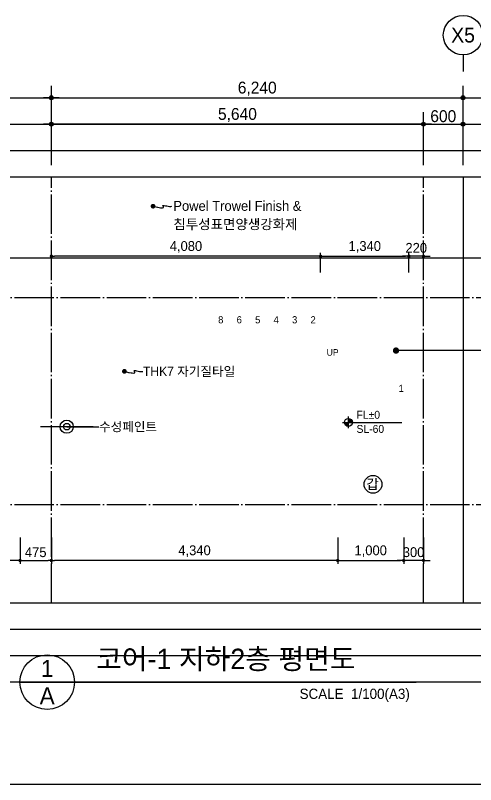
# Model space of a CAD drawing. Header units: millimetres. Extents: x 252711992 to 505989238, y 504776675 to 1009617600.
# Drawn here: x 252718370 to 252725345, y 504818337 to 504830007 of the extents above; entities that cross this region are included whole.
import ezdxf
from ezdxf.enums import TextEntityAlignment as Align
from ezdxf.xclip import XClip

# ---------------------------------------------------------------- set-up
doc = ezdxf.new("R2010")
doc.units = ezdxf.units.MM
doc.header["$XCLIPFRAME"] = 0
doc.linetypes.add('CEN', pattern=[35, 30, -2, 1, -2])
for name, color, linetype in [('$ZCDB_AUDIT_GENERATED_600D18', 7, 'Continuous'), ('0KD DIM', 7, 'Continuous'), ('4A.TEC CEN', 1, 'CEN'), ('4A.TEC TEXT', 7, 'Continuous'), ('4A.TEC TEXT 1', 3, 'Continuous'), ('4A.TEC TEXT 2', 3, 'Continuous'), ('4A.TEC 심볼', 7, 'Continuous'), ('CEN', 1, 'CEN'), ('LEV', 7, 'Continuous'), ('TEXT', 7, 'Continuous'), ('㈜SE&C TEXT', 7, 'Continuous')]:
    doc.layers.add(name, color=color, linetype=linetype)
doc.layers.add('DEFPOINT', color=135, linetype='Continuous', plot=False)
doc.styles.add('GHS', font='malgun.ttf')
doc.styles.add('나눔고딕', font='')
doc.styles.add('돋움', font='')
doc.styles.add('돋음체', font='')
doc.styles.add('울릉도L', font='')
doc.styles.get('나눔고딕').set_extended_font_data('Dotum')
doc.styles.get('돋움').set_extended_font_data('Dotum')
doc.styles.get('돋음체').set_extended_font_data('Dotum')
doc.styles.get('울릉도L').set_extended_font_data('Dotum')
doc.dimstyles.new('DIM_600(외부치수)', dxfattribs={"dimscale": 400, "dimtxt": 3.3, "dimasz": 1, "dimexe": 2, "dimexo": 2, "dimgap": 1, "dimtad": 1, "dimdec": 0, "dimdsep": 46, "dimlunit": 6, "dimtxsty": '나눔고딕', "dimblk1": 'DIMDOT', "dimblk2": 'DIMDOT', "dimsah": 1, "dimcen": 2.5, "dimdle": 1.5, "dimclrd": 8, "dimclre": 8, "dimclrt": 3, "dimadec": 0, "dimazin": 0, "dimtfac": 1, "dimtdec": 0, "dimtix": 1, "dimtmove": 2, "dimatfit": 3, "dimldrblk": 'DIMDOT', "dimfxl": 1, "dimtvp": 1, "dimtolj": 1, "dimtzin": 0, "dimarcsym": 0})
doc.dimstyles.new('DIM_80(외부치수)', dxfattribs={"dimscale": 40, "dimtxt": 3.3, "dimasz": 1, "dimexe": 2, "dimexo": 2, "dimgap": 1, "dimtad": 1, "dimdec": 0, "dimdsep": 46, "dimlunit": 6, "dimtxsty": '돋움', "dimblk1": 'DIMDOT', "dimblk2": 'DIMDOT', "dimsah": 1, "dimcen": 2.5, "dimdle": 1.5, "dimclrd": 1, "dimclre": 7, "dimclrt": 2, "dimadec": 0, "dimazin": 0, "dimtfac": 1, "dimtdec": 0, "dimtix": 1, "dimtmove": 2, "dimatfit": 3, "dimldrblk": 'DIMDOT', "dimfxl": 1, "dimtvp": 1, "dimtolj": 1, "dimtzin": 0, "dimarcsym": 0})
doc.dimstyles.new('KD DIM 1', dxfattribs={"dimscale": 50, "dimtxt": 3, "dimasz": 1, "dimexe": 1, "dimexo": 1, "dimgap": 1, "dimtad": 1, "dimdec": 0, "dimzin": 0, "dimdsep": 46, "dimlunit": 6, "dimtxsty": '돋음체', "dimblk": 'DOT', "dimcen": 3, "dimdle": 1, "dimclrd": 256, "dimclre": 256, "dimclrt": 3, "dimazin": 0, "dimtfac": 1, "dimtdec": 0, "dimtix": 1, "dimtmove": 2, "dimatfit": 3, "dimldrblk": 'OBLIQUE', "dimfxl": 1, "dimtvp": 0.8333, "dimtolj": 1, "dimtzin": 0, "dimarcsym": 0})

# ---------------------------------------------------------------- blocks, each defined once
blk = doc.blocks.new('DIMDOT')
at = {"color": 0}
blk.add_line((-2, 0), (2, 0), dxfattribs=at)
for radius in [0.5, 0.25]:
    blk.add_circle((0, 0), radius, dxfattribs=at)
blk = doc.blocks.new('*D83')
at = {"layer": '$ZCDB_AUDIT_GENERATED_600D18', "color": 8, "lineweight": -2, "transparency": 16777216}
for p, q in [((252718915, 504827737), (252718915, 504828937)), ((252725155, 504827737), (252725155, 504828937)), ((252718975, 504828757), (252725095, 504828757))]:
    blk.add_line(p, q, dxfattribs=at)
at = {"layer": 'Defpoints', "color": 0, "transparency": 16777216}
for p in [(252725155, 504828757), (252718915, 504827557), (252725155, 504827557, 0)]:
    blk.add_point(p, dxfattribs=at)
at = {"layer": '$ZCDB_AUDIT_GENERATED_600D18', "color": 8, "lineweight": -2, "transparency": 16777216, "xscale": 60, "yscale": 60, "zscale": 60, "rotation": 180}
blk.add_blockref('DIMDOT', (252718915, 504828757), dxfattribs=at)
at = {"layer": '$ZCDB_AUDIT_GENERATED_600D18', "color": 8, "lineweight": -2, "transparency": 16777216, "xscale": 60, "yscale": 60, "zscale": 60}
blk.add_blockref('DIMDOT', (252725155, 504828757), dxfattribs=at)
at = {"layer": '$ZCDB_AUDIT_GENERATED_600D18', "color": 3, "transparency": 16777216, "insert": (252722035, 504828895), "char_height": 180, "attachment_point": 5, "style": '나눔고딕'}
blk.add_mtext('\\A1;6,240', dxfattribs=at)
blk = doc.blocks.new('*D84')
at = {"layer": '$ZCDB_AUDIT_GENERATED_600D18', "color": 8, "lineweight": -2, "transparency": 16777216}
for p, q in [((252724555, 504827737, 0), (252724555, 504828537, 0)), ((252725155, 504827737, 0), (252725155, 504828537, 0)), ((252724615, 504828357, 0), (252725095, 504828357, 0))]:
    blk.add_line(p, q, dxfattribs=at)
at = {"layer": 'Defpoints', "color": 0, "transparency": 16777216}
for p in [(252725155, 504828357, 0), (252724555, 504827557, 3428), (252725155, 504827557, 4431)]:
    blk.add_point(p, dxfattribs=at)
at = {"layer": '$ZCDB_AUDIT_GENERATED_600D18', "color": 8, "lineweight": -2, "transparency": 16777216, "xscale": 60, "yscale": 60, "zscale": 60, "rotation": 180}
blk.add_blockref('DIMDOT', (252724555, 504828357, 0), dxfattribs=at)
at = {"layer": '$ZCDB_AUDIT_GENERATED_600D18', "color": 8, "lineweight": -2, "transparency": 16777216, "xscale": 60, "yscale": 60, "zscale": 60}
blk.add_blockref('DIMDOT', (252725155, 504828357, 0), dxfattribs=at)
at = {"layer": '$ZCDB_AUDIT_GENERATED_600D18', "color": 3, "transparency": 16777216, "insert": (252724855, 504828477, 0), "char_height": 180, "attachment_point": 5, "style": '나눔고딕'}
blk.add_mtext('\\A1;600', dxfattribs=at)
blk = doc.blocks.new('ccs122')
at = {"layer": '4A.TEC 심볼'}
blk.add_line((0, 8), (0, 3), dxfattribs=at)
blk.add_circle((0, 14), 6, dxfattribs=at)
at = {"layer": '4A.TEC TEXT 2', "color": 3, "style": 'GHS'}
blk.add_attdef('NO', text='', height=4.5, dxfattribs=at).set_placement((-0.01, 14.02), align=Align.MIDDLE_CENTER)
blk = doc.blocks.new('*D85')
at = {"layer": '$ZCDB_AUDIT_GENERATED_600D18', "color": 8, "lineweight": -2, "transparency": 16777216}
for p, q in [((252718915, 504827737, 0), (252718915, 504828537, 0)), ((252724555, 504827737, 0), (252724555, 504828537, 0)), ((252724495, 504828357, 0), (252718975, 504828357, 0))]:
    blk.add_line(p, q, dxfattribs=at)
at = {"layer": 'Defpoints', "color": 0, "transparency": 16777216}
for p in [(252718915, 504828357, 0), (252718915, 504827557), (252724555, 504827557, -47000)]:
    blk.add_point(p, dxfattribs=at)
at = {"layer": '$ZCDB_AUDIT_GENERATED_600D18', "color": 8, "lineweight": -2, "transparency": 16777216, "xscale": 60, "yscale": 60, "zscale": 60, "rotation": 180}
blk.add_blockref('DIMDOT', (252718915, 504828357, 0), dxfattribs=at)
at = {"layer": '$ZCDB_AUDIT_GENERATED_600D18', "color": 8, "lineweight": -2, "transparency": 16777216, "xscale": 60, "yscale": 60, "zscale": 60}
blk.add_blockref('DIMDOT', (252724555, 504828357, 0), dxfattribs=at)
at = {"layer": '$ZCDB_AUDIT_GENERATED_600D18', "color": 3, "transparency": 16777216, "insert": (252721735, 504828495, 0), "char_height": 180, "attachment_point": 5, "style": '나눔고딕'}
blk.add_mtext('\\A1;5,640', dxfattribs=at)
blk = doc.blocks.new('dwgFD3B')
at = {"layer": '4A.TEC CEN', "color": 250, "ltscale": 500}
blk.add_line((49194.51, -103936.83, -3333.33), (358000, -103936.83, -3333.33), dxfattribs=at)
at = {"layer": '4A.TEC CEN', "color": 250, "ltscale": 500, "elevation": -3333.33}
blk.add_lwpolyline([(208807.63, -39163.16), (208807.63, -267000)], dxfattribs=at)
blk = doc.blocks.new('A$C3A5201BD')
at = {"layer": 'LEV'}
h = blk.add_hatch(color=256, dxfattribs=at)
h.paths.add_polyline_path([(200, 200), (335, 200, 0.414214), (200, 335)])
h.paths.add_polyline_path([(200, 65), (200, 200), (65, 200, 0.414214)])
at = {"layer": 'LEV', "color": 7}
for p, q in [((200, 0), (200, 400)), ((0, 200), (2007, 200)), ((0, 200), (400, 200))]:
    blk.add_line(p, q, dxfattribs=at)
blk.add_circle((200, 200), 135, dxfattribs=at)
blk = doc.blocks.new('sa987w')
at = {"layer": 'CEN'}
blk.add_lwpolyline([(-193684, 4338697), (-193578, 4338673), (-193508, 4338662), (-193468, 4338661), (-193450, 4338667), (-193447, 4338679), (-193453, 4338692), (-193460, 4338704), (-193462, 4338713), (-193452, 4338716), (-193432, 4338714), (-193405, 4338709), (-193373, 4338703), (-193340, 4338697), (-193309, 4338693), (-193281, 4338692), (-193261, 4338697)], dxfattribs=at)
at = {"layer": '㈜SE&C TEXT', "color": 1, "const_width": 53.8}
blk.add_lwpolyline([(-193711, 4338697, -1), (-193657, 4338697, -1)], format="xyb", close=True, dxfattribs=at)
at = {"layer": '4A.TEC TEXT', "style": '돋움'}
for s, p in [('Powel Trowel Finish &', (-193223, 4338704)), ('침투성표면양생강화제', (-193223, 4338287))]:
    blk.add_text(s, height=225, dxfattribs=at).set_placement(p, align=Align.MIDDLE_LEFT)
blk = doc.blocks.new('A$C12ed4f0f')
at = {"layer": 'CEN'}
blk.add_lwpolyline([(36, 118), (107, 101), (153, 94), (180, 93), (192, 98), (193, 105), (189, 114), (185, 122), (184, 128), (191, 130), (204, 129), (222, 126), (243, 122), (265, 118), (286, 115), (304, 114), (318, 118)], dxfattribs=at)
at = {"layer": '㈜SE&C TEXT', "color": 1, "const_width": 35.9}
blk.add_lwpolyline([(18, 118, -1), (54, 118, -1)], format="xyb", close=True, dxfattribs=at)
at = {"layer": '4A.TEC TEXT', "style": '돋움'}
blk.add_text('THK7 자기질타일', height=140, dxfattribs=at).set_placement((318, 118), align=Align.MIDDLE_LEFT)
blk = doc.blocks.new('_Dot')
at = {"color": 0, "linetype": 'ByBlock', "lineweight": -2}
blk.add_line((-0.5, 0), (-1, 0), dxfattribs=at)
at = {"color": 0, "linetype": 'ByBlock', "const_width": 0.5}
blk.add_lwpolyline([(-0.25, 0, 1), (0.25, 0, 1)], format="xyb", close=True, dxfattribs=at)
blk = doc.blocks.new('*D538')
at = {"layer": '0KD DIM', "lineweight": -2, "transparency": 16777216}
for p, q in [((252718915, 504822088), (252718915, 504821688)), ((252723255, 504822088), (252723255, 504821688)), ((252723205, 504821738), (252718965, 504821738))]:
    blk.add_line(p, q, dxfattribs=at)
at = {"layer": 'Defpoints', "color": 0, "transparency": 16777216}
for p in [(252718915, 504822138, 0), (252723255, 504822138), (252718915, 504821738)]:
    blk.add_point(p, dxfattribs=at)
at = {"layer": '0KD DIM', "lineweight": -2, "transparency": 16777216, "xscale": 50, "yscale": 50, "zscale": 50, "rotation": 180}
blk.add_blockref('_Dot', (252718915, 504821738), dxfattribs=at)
at = {"layer": '0KD DIM', "lineweight": -2, "transparency": 16777216, "xscale": 50, "yscale": 50, "zscale": 50}
blk.add_blockref('_Dot', (252723255, 504821738), dxfattribs=at)
at = {"layer": '0KD DIM', "color": 3, "transparency": 16777216, "insert": (252721085, 504821878), "char_height": 150, "attachment_point": 5, "style": '돋음체'}
blk.add_mtext('\\A1;4,340', dxfattribs=at)
blk = doc.blocks.new('_OBLIQUE')
at = {"color": 0, "linetype": 'ByBlock'}
blk.add_line((-0.5, -0.5), (0.5, 0.5), dxfattribs=at)
blk = doc.blocks.new('*D539')
at = {"layer": '0KD DIM', "lineweight": -2, "transparency": 16777216}
for p, q in [((252723255, 504822088), (252723255, 504821688)), ((252724255, 504822088), (252724255, 504821688)), ((252723305, 504821738), (252724205, 504821738))]:
    blk.add_line(p, q, dxfattribs=at)
at = {"layer": 'Defpoints', "color": 0, "transparency": 16777216}
for p in [(252723255, 504822138), (252724255, 504822138), (252724255, 504821738)]:
    blk.add_point(p, dxfattribs=at)
at = {"layer": '0KD DIM', "lineweight": -2, "transparency": 16777216, "xscale": 50, "yscale": 50, "zscale": 50, "rotation": 180}
blk.add_blockref('_Dot', (252723255, 504821738), dxfattribs=at)
at = {"layer": '0KD DIM', "lineweight": -2, "transparency": 16777216, "xscale": 50, "yscale": 50, "zscale": 50}
blk.add_blockref('_Dot', (252724255, 504821738), dxfattribs=at)
at = {"layer": '0KD DIM', "color": 3, "transparency": 16777216, "insert": (252723755, 504821878), "char_height": 150, "attachment_point": 5, "style": '돋음체'}
blk.add_mtext('\\A1;1,000', dxfattribs=at)
blk = doc.blocks.new('*D540')
at = {"layer": '0KD DIM', "lineweight": -2, "transparency": 16777216}
for p, q in [((252724255, 504822088), (252724255, 504821688)), ((252724555, 504822088), (252724555, 504821688)), ((252724205, 504821738), (252724155, 504821738)), ((252724555, 504821738), (252724255, 504821738)), ((252724605, 504821738), (252724655, 504821738))]:
    blk.add_line(p, q, dxfattribs=at)
at = {"layer": 'Defpoints', "color": 0, "transparency": 16777216}
for p in [(252724255, 504822138), (252724555, 504822138), (252724255, 504821738)]:
    blk.add_point(p, dxfattribs=at)
at = {"layer": '0KD DIM', "lineweight": -2, "transparency": 16777216, "xscale": 50, "yscale": 50, "zscale": 50}
blk.add_blockref('_Dot', (252724255, 504821738), dxfattribs=at)
at = {"layer": '0KD DIM', "lineweight": -2, "transparency": 16777216, "xscale": 50, "yscale": 50, "zscale": 50, "rotation": 180}
blk.add_blockref('_Dot', (252724555, 504821738), dxfattribs=at)
at = {"layer": '0KD DIM', "color": 3, "transparency": 16777216, "insert": (252724405, 504821863), "char_height": 150, "attachment_point": 5, "style": '돋음체'}
blk.add_mtext('\\A1;300', dxfattribs=at)
blk = doc.blocks.new('*D541')
at = {"layer": '0KD DIM', "lineweight": -2, "transparency": 16777216}
for p, q in [((252718440, 504822088), (252718440, 504821688)), ((252718915, 504822088), (252718915, 504821688)), ((252718490, 504821738), (252718865, 504821738))]:
    blk.add_line(p, q, dxfattribs=at)
at = {"layer": 'Defpoints', "color": 0, "transparency": 16777216}
for p in [(252718440, 504822138, 0), (252718915, 504822138, 0), (252718915, 504821738)]:
    blk.add_point(p, dxfattribs=at)
at = {"layer": '0KD DIM', "lineweight": -2, "transparency": 16777216, "xscale": 50, "yscale": 50, "zscale": 50, "rotation": 180}
blk.add_blockref('_Dot', (252718440, 504821738), dxfattribs=at)
at = {"layer": '0KD DIM', "lineweight": -2, "transparency": 16777216, "xscale": 50, "yscale": 50, "zscale": 50}
blk.add_blockref('_Dot', (252718915, 504821738), dxfattribs=at)
at = {"layer": '0KD DIM', "color": 3, "transparency": 16777216, "insert": (252718678, 504821863), "char_height": 150, "attachment_point": 5, "style": '돋음체'}
blk.add_mtext('\\A1;475', dxfattribs=at)
blk = doc.blocks.new('*D542')
at = {"layer": '0KD DIM', "lineweight": -2, "transparency": 16777216}
for p, q in [((252717740, 504822088), (252717740, 504821688)), ((252718440, 504822088), (252718440, 504821688)), ((252718390, 504821738), (252717790, 504821738))]:
    blk.add_line(p, q, dxfattribs=at)
at = {"layer": 'Defpoints', "color": 0, "transparency": 16777216}
for p in [(252717740, 504822138, 0), (252718440, 504822138, 0), (252717740, 504821738)]:
    blk.add_point(p, dxfattribs=at)
at = {"layer": '0KD DIM', "lineweight": -2, "transparency": 16777216, "xscale": 50, "yscale": 50, "zscale": 50, "rotation": 180}
blk.add_blockref('_Dot', (252717740, 504821738), dxfattribs=at)
at = {"layer": '0KD DIM', "lineweight": -2, "transparency": 16777216, "xscale": 50, "yscale": 50, "zscale": 50}
blk.add_blockref('_Dot', (252718440, 504821738), dxfattribs=at)
at = {"layer": '0KD DIM', "color": 3, "transparency": 16777216, "insert": (252718090, 504821863), "char_height": 150, "attachment_point": 5, "style": '돋음체'}
blk.add_mtext('\\A1;700', dxfattribs=at)
blk = doc.blocks.new('*D1174')
at = {"layer": '0KD DIM', "lineweight": -2, "transparency": 16777216}
for p, q in [((252718915, 504826104), (252718915, 504826404)), ((252722995, 504826104), (252722995, 504826404)), ((252722945, 504826354), (252718965, 504826354))]:
    blk.add_line(p, q, dxfattribs=at)
at = {"layer": 'Defpoints', "color": 0, "transparency": 16777216}
for p in [(252718915, 504826354), (252718915, 504826054, 0), (252722995, 504826054)]:
    blk.add_point(p, dxfattribs=at)
at = {"layer": '0KD DIM', "lineweight": -2, "transparency": 16777216, "xscale": 50, "yscale": 50, "zscale": 50, "rotation": 180}
blk.add_blockref('_Dot', (252718915, 504826354), dxfattribs=at)
at = {"layer": '0KD DIM', "lineweight": -2, "transparency": 16777216, "xscale": 50, "yscale": 50, "zscale": 50}
blk.add_blockref('_Dot', (252722995, 504826354), dxfattribs=at)
at = {"layer": '0KD DIM', "color": 3, "transparency": 16777216, "insert": (252720955, 504826494), "char_height": 150, "attachment_point": 5, "style": '돋음체'}
blk.add_mtext('\\A1;4,080', dxfattribs=at)
blk = doc.blocks.new('*D1175')
at = {"layer": '0KD DIM', "lineweight": -2, "transparency": 16777216}
for p, q in [((252722995, 504826104), (252722995, 504826404)), ((252724335, 504826104), (252724335, 504826404)), ((252723045, 504826354), (252724285, 504826354))]:
    blk.add_line(p, q, dxfattribs=at)
at = {"layer": 'Defpoints', "color": 0, "transparency": 16777216}
for p in [(252724335, 504826354), (252722995, 504826054), (252724335, 504826054)]:
    blk.add_point(p, dxfattribs=at)
at = {"layer": '0KD DIM', "lineweight": -2, "transparency": 16777216, "xscale": 50, "yscale": 50, "zscale": 50, "rotation": 180}
blk.add_blockref('_Dot', (252722995, 504826354), dxfattribs=at)
at = {"layer": '0KD DIM', "lineweight": -2, "transparency": 16777216, "xscale": 50, "yscale": 50, "zscale": 50}
blk.add_blockref('_Dot', (252724335, 504826354), dxfattribs=at)
at = {"layer": '0KD DIM', "color": 3, "transparency": 16777216, "insert": (252723665, 504826494), "char_height": 150, "attachment_point": 5, "style": '돋음체'}
blk.add_mtext('\\A1;1,340', dxfattribs=at)
blk = doc.blocks.new('*D1176')
at = {"layer": '0KD DIM', "lineweight": -2, "transparency": 16777216}
for p, q in [((252724335, 504826104), (252724335, 504826404)), ((252724555, 504826104), (252724555, 504826404)), ((252724285, 504826354), (252724235, 504826354)), ((252724555, 504826354), (252724335, 504826354)), ((252724605, 504826354), (252724655, 504826354))]:
    blk.add_line(p, q, dxfattribs=at)
at = {"layer": 'Defpoints', "color": 0, "transparency": 16777216}
for p in [(252724335, 504826354), (252724335, 504826054), (252724555, 504826054)]:
    blk.add_point(p, dxfattribs=at)
at = {"layer": '0KD DIM', "lineweight": -2, "transparency": 16777216, "xscale": 50, "yscale": 50, "zscale": 50}
blk.add_blockref('_Dot', (252724335, 504826354), dxfattribs=at)
at = {"layer": '0KD DIM', "lineweight": -2, "transparency": 16777216, "xscale": 50, "yscale": 50, "zscale": 50, "rotation": 180}
blk.add_blockref('_Dot', (252724555, 504826354), dxfattribs=at)
at = {"layer": '0KD DIM', "color": 3, "transparency": 16777216, "insert": (252724445, 504826479), "char_height": 150, "attachment_point": 5, "style": '돋음체'}
blk.add_mtext('\\A1;220', dxfattribs=at)
blk = doc.blocks.new('A$C3bbbb777')
at = {"layer": '4A.TEC TEXT', "style": '돋움'}
blk.add_text('수성페인트', height=140, dxfattribs=at).set_placement((491, 110), align=Align.MIDDLE_LEFT)
at = {"layer": '㈜SE&C TEXT', "color": 1}
blk.add_leader([(0, 110, 0), (488, 110)], dimstyle='DIM_80(외부치수)', override={"dimasz": 5, "dimtad": 0}, dxfattribs=at)

msp = doc.modelspace()

# ---------------------------------------------------------------- linework, layer by layer
at = {"layer": '4A.TEC CEN', "ltscale": 20}
for p, q in [((252718915.3, 504821092.16), (252718915.3, 504827557.16)), ((252724555.3, 504821092.16), (252724555.3, 504827557.16)), ((252715554.04, 504825728.18), (252727329.04, 504825728.18)), ((252715554.04, 504822588.18), (252727329.04, 504822588.18))]:
    msp.add_line(p, q, dxfattribs=at)
at = {"layer": '4A.TEC 심볼'}
msp.add_line((252718437.72, 504819892.16, 3333.33), (252724445.36, 504819892.16, 3333.33), dxfattribs=at)
for centre, radius in [((252723790.21, 504822893.15), 134.66), ((252718851.72, 504819892.16, 3333.33), 414)]:
    msp.add_circle(centre, radius, dxfattribs=at)
at = {"layer": 'DEFPOINT'}
msp.add_line((252748191.54, 504818337.29, 3333.33), (252711991.54, 504818337.29, 3333.33), dxfattribs=at)
at = {"layer": 'DEFPOINT', "elevation": 3333.33}
for points in [[(252714354.04, 504828757.16), (252728529.04, 504828757.16), (252728529.04, 504819892.16), (252714354.04, 504819892.16)], [(252714754.04, 504828357.16), (252728129.04, 504828357.16), (252728129.04, 504820292.16), (252714754.04, 504820292.16)], [(252715154.04, 504827957.16), (252727729.04, 504827957.16), (252727729.04, 504820692.16), (252715154.04, 504820692.16)], [(252715554.04, 504827557.16), (252727329.04, 504827557.16), (252727329.04, 504821092.16), (252715554.04, 504821092.16)]]:
    msp.add_lwpolyline(points, close=True, dxfattribs=at)
at = {"layer": 'TEXT'}
msp.add_line((252725559.09, 504824922.01), (252724138.6, 504824922.01), dxfattribs=at)
at = {"layer": 'TEXT', "const_width": 47.82}
msp.add_lwpolyline([(252724138.6, 504824945.92, -1), (252724138.6, 504824898.1, -1)], format="xyb", close=True, dxfattribs=at)

# ---------------------------------------------------------------- block references
ref = msp.add_blockref('dwgFD3B', (252516347.67, 504930265.01, -1666.22))
XClip(ref).set_block_clipping_path([(199206.3709577918, -109172.850899756), (210981.3709591925, -102707.850900948)])
for name, p in [('A$C12ed4f0f', (252719985.68, 504824488.66)), ('A$C3bbbb777', (252719147.79, 504823657.57))]:
    msp.add_blockref(name, p)
at = {"layer": '4A.TEC TEXT', "xscale": 0.6666666666666666, "yscale": 0.6666666666666666, "zscale": 0.6666666666666666}
msp.add_blockref('sa987w', (252849579.36, 501934647.61), dxfattribs=at)
at = {"layer": '4A.TEC 심볼'}
ref = msp.add_blockref('ccs122', (252725155.3, 504829007.16, 0), dxfattribs=dict(at, xscale=49.99999977496833, yscale=49.99999977496833, zscale=49.99999977496833))
ref.add_attrib('NO', 'X5', dxfattribs={"layer": '0', "color": 3, "height": 225, "style": '울릉도L'}).set_placement((252725154.99, 504829708.06, 0), align=Align.MIDDLE_CENTER)
at = {"layer": 'LEV', "xscale": 0.4469841265468151, "yscale": 0.4469841265468151, "zscale": 0.4469841265468151}
msp.add_blockref('A$C3A5201BD', (252723327.91, 504823742.62), dxfattribs=at)

# ---------------------------------------------------------------- texts
at = {"layer": '4A.TEC TEXT', "style": '돋움'}
msp.add_text('갑', height=150, dxfattribs=at).set_placement((252723783.97, 504822895.09), align=Align.MIDDLE_CENTER)
at = {"layer": '4A.TEC TEXT 1', "style": '돋음체'}
msp.add_text('UP', height=100, dxfattribs=at).set_placement((252723087.11, 504824893.95), align=Align.MIDDLE_LEFT)
at = {"layer": '4A.TEC TEXT 2', "color": 3, "style": '나눔고딕'}
msp.add_text('코어-1 지하2층 평면도', height=310.5, dxfattribs=at).set_placement((252719594.61, 504819995.66, 3333.33), align=Align.BOTTOM_LEFT)
for s, p in [('1', (252718851.72, 504820099.16, 3333.33)), ('A', (252718851.72, 504819685.16, 3333.33))]:
    msp.add_text(s, height=258.75, dxfattribs=at).set_placement(p, align=Align.MIDDLE)
msp.add_text('SCALE  1/100(A3)', height=155.25, dxfattribs=at).set_placement((252724348.16, 504819590.52, 3333.33), align=Align.BOTTOM_RIGHT)
at = {"layer": 'LEV', "style": '돋움'}
for s, p in [('FL%%P0', (252723540.04, 504823887.92)), ('SL-60', (252723540.04, 504823673.71))]:
    msp.add_text(s, height=120, dxfattribs=at).set_placement(p)
at = {"layer": 'TEXT', "style": '나눔고딕'}
for s, p in [('8', (252721522.25, 504825302.31)), ('6', (252721802.25, 504825302.31)), ('5', (252722082.25, 504825302.31)), ('4', (252722362.25, 504825302.31)), ('3', (252722642.25, 504825302.31)), ('2', (252722922.25, 504825302.31)), ('1', (252724256.83, 504824262.01))]:
    msp.add_text(s, height=108.68, dxfattribs=at).set_placement(p, align=Align.BOTTOM_RIGHT)

# ---------------------------------------------------------------- dimensions: what is measured, and where the dimension line sits
at = {"layer": '$ZCDB_AUDIT_GENERATED_600D18'}
for base, p1, p2, picture, middle in [((252725155.3, 504828757.16), (252718915.3, 504827557.16), (252725155.3, 504827557.16, 0), '*D83', (252722035.3, 504828894.62)), ((252725155.3, 504828357.16, 0), (252724555.3, 504827557.16, 3428.09), (252725155.3, 504827557.16, 4431.44), '*D84', (252724855.3, 504828477.28, 0))]:
    dim = msp.add_linear_dim(base=base, p1=p1, p2=p2, dimstyle='DIM_600(외부치수)', override={"dimscale": 300, "dimtxt": 0.6, "dimasz": 0.2, "dimexe": 0.6, "dimexo": 0.6, "dimgap": 0.1, "dimdec": 1, "dimblk1": 'DIMDOT', "dimblk2": 'DIMDOT', "dimdle": 0.5}, dxfattribs=at)
    dim.commit()
    dim.dimension.update_dxf_attribs({"geometry": picture, "text_midpoint": middle})
dim = msp.add_linear_dim(base=(252718915.3, 504828357.16, 0), p1=(252724555.3, 504827557.16, -47000), p2=(252718915.3, 504827557.16), angle=180, dimstyle='DIM_600(외부치수)', override={"dimscale": 300, "dimtxt": 0.6, "dimasz": 0.2, "dimexe": 0.6, "dimexo": 0.6, "dimgap": 0.1, "dimdec": 1, "dimblk1": 'DIMDOT', "dimblk2": 'DIMDOT', "dimdle": 0.5}, dxfattribs=at)
dim.commit()
dim.dimension.update_dxf_attribs({"geometry": '*D85', "text_midpoint": (252721735.3, 504828494.62, 0)})
at = {"layer": '0KD DIM'}
for base, p1, p2, angle, picture, middle in [((252718915.3, 504826354.18), (252722995.3, 504826054.18), (252718915.3, 504826054.18, 0), 180, '*D1174', (252720955.3, 504826493.73)), ((252724335.3, 504826354.18), (252724555.3, 504826054.18), (252724335.3, 504826054.18), 180, '*D1176', (252724445.3, 504826479.28)), ((252717740.3, 504821738.18), (252718440.3, 504822138.18, 0), (252717740.3, 504822138.18, 0), 180, '*D542', (252718090.3, 504821863.28)), ((252718915.3, 504821738.18), (252718440.3, 504822138.18, 0), (252718915.3, 504822138.18, 0), 0, '*D541', (252718677.8, 504821863.28)), ((252718915.3, 504821738.18), (252723255.3, 504822138.18), (252718915.3, 504822138.18, 0), 180, '*D538', (252721085.3, 504821877.73)), ((252724255.3, 504821738.18), (252724555.3, 504822138.18), (252724255.3, 504822138.18), 180, '*D540', (252724405.3, 504821863.28))]:
    dim = msp.add_linear_dim(base=base, p1=p1, p2=p2, angle=angle, dimstyle='KD DIM 1', dxfattribs=at)
    dim.commit()
    dim.dimension.update_dxf_attribs({"geometry": picture, "text_midpoint": middle})
for base, p1, p2, picture, middle in [((252724335.3, 504826354.18), (252722995.3, 504826054.18), (252724335.3, 504826054.18), '*D1175', (252723665.3, 504826493.73)), ((252724255.3, 504821738.18), (252723255.3, 504822138.18), (252724255.3, 504822138.18), '*D539', (252723755.3, 504821877.73))]:
    dim = msp.add_linear_dim(base=base, p1=p1, p2=p2, dimstyle='KD DIM 1', dxfattribs=at)
    dim.commit()
    dim.dimension.update_dxf_attribs({"geometry": picture, "text_midpoint": middle})

doc.saveas('drawing.dxf')
